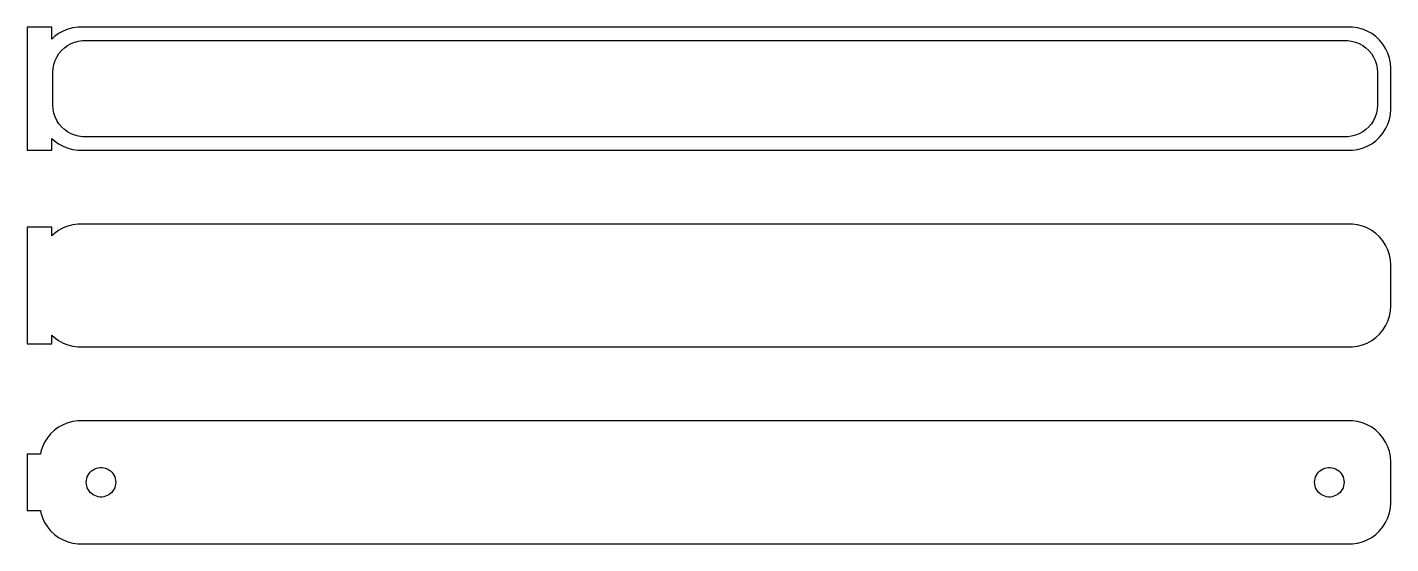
# Model space of a CAD drawing. Header units: metres. Extents: x -84 to 82, y 41 to 103.
import ezdxf

# ---------------------------------------------------------------- set-up
doc = ezdxf.new("R2010")
doc.units = ezdxf.units.M

msp = doc.modelspace()

# ---------------------------------------------------------------- linework, layer by layer
for p, q in [((-81, 103.49), (-84, 103.49)), ((-84, 103.49), (-84, 88.5099)), ((-81, 102.059), (-81, 103.49)), ((-79.0451, 103.255), (-79.6289, 103.024)), ((-78.4369, 103.411), (-79.0451, 103.255)), ((-77.8139, 103.49), (-78.4369, 103.411)), ((77.8139, 103.49), (-77.8139, 103.49)), ((78.4369, 103.411), (77.8139, 103.49)), ((79.0451, 103.255), (78.4369, 103.411)), ((79.6289, 103.024), (79.0451, 103.255)), ((-80.6871, 102.353), (-81, 102.059)), ((-80.1791, 102.722), (-80.6871, 102.353)), ((-79.6289, 103.024), (-80.1791, 102.722)), ((-78.6489, 101.504), (-78.1967, 101.683)), ((-78.1967, 101.683), (-77.7256, 101.804)), ((-77.7256, 101.804), (-77.2432, 101.865)), ((-77.2432, 101.865), (77.2432, 101.865)), ((77.2432, 101.865), (77.7256, 101.804)), ((77.7256, 101.804), (78.1967, 101.683)), ((78.1967, 101.683), (78.6489, 101.504)), ((80.1791, 102.722), (79.6289, 103.024)), ((80.6871, 102.353), (80.1791, 102.722)), ((81.1448, 101.923), (80.6871, 102.353)), ((81.5451, 101.439), (81.1448, 101.923)), ((-80.3936, 99.8656), (-80.133, 100.276)), ((-80.133, 100.276), (-79.823, 100.651)), ((-79.823, 100.651), (-79.4685, 100.984)), ((-79.4685, 100.984), (-79.0751, 101.27)), ((-79.0751, 101.27), (-78.6489, 101.504)), ((78.6489, 101.504), (79.0751, 101.27)), ((79.0751, 101.27), (79.4685, 100.984)), ((79.4685, 100.984), (79.823, 100.651)), ((79.823, 100.651), (80.133, 100.276)), ((80.133, 100.276), (80.3936, 99.8656)), ((81.8815, 100.909), (81.5451, 101.439)), ((82.1489, 100.341), (81.8815, 100.909)), ((82.3429, 99.7434), (82.1489, 100.341)), ((-80.8726, 98), (-80.8421, 98.4854)), ((-80.8421, 98.4854), (-80.751, 98.9631)), ((-80.751, 98.9631), (-80.6007, 99.4256)), ((-80.6007, 99.4256), (-80.3936, 99.8656)), ((80.3936, 99.8656), (80.6007, 99.4256)), ((80.6007, 99.4256), (80.751, 98.9631)), ((80.751, 98.9631), (80.8421, 98.4854)), ((80.8421, 98.4854), (80.8726, 98)), ((82.4606, 99.1267), (82.3429, 99.7434)), ((82.5, 98.5), (82.4606, 99.1267)), ((82.5, 93.5), (82.5, 98.5)), ((-80.8726, 94), (-80.8726, 98)), ((80.8726, 98), (80.8726, 94)), ((-80.8421, 93.5146), (-80.8726, 94)), ((-80.751, 93.0369), (-80.8421, 93.5146)), ((80.8421, 93.5146), (80.751, 93.0369)), ((80.8726, 94), (80.8421, 93.5146)), ((82.4606, 92.8733), (82.5, 93.5)), ((-80.6007, 92.5744), (-80.751, 93.0369)), ((-80.3936, 92.1344), (-80.6007, 92.5744)), ((-80.133, 91.7237), (-80.3936, 92.1344)), ((-79.823, 91.349), (-80.133, 91.7237)), ((80.133, 91.7237), (79.823, 91.349)), ((80.3936, 92.1344), (80.133, 91.7237)), ((80.6007, 92.5744), (80.3936, 92.1344)), ((80.751, 93.0369), (80.6007, 92.5744)), ((81.8815, 91.0912), (82.1489, 91.6594)), ((82.1489, 91.6594), (82.3429, 92.2566)), ((82.3429, 92.2566), (82.4606, 92.8733)), ((-81, 89.9413), (-80.6871, 89.6474)), ((-81, 88.5099), (-81, 89.9413)), ((-79.4685, 91.0161), (-79.823, 91.349)), ((-79.0751, 90.7302), (-79.4685, 91.0161)), ((-78.6489, 90.4959), (-79.0751, 90.7302)), ((-78.1967, 90.3169), (-78.6489, 90.4959)), ((-77.7256, 90.196), (-78.1967, 90.3169)), ((-77.2432, 90.135), (-77.7256, 90.196)), ((77.2432, 90.135), (-77.2432, 90.135)), ((77.7256, 90.196), (77.2432, 90.135)), ((78.1967, 90.3169), (77.7256, 90.196)), ((78.6489, 90.4959), (78.1967, 90.3169)), ((79.0751, 90.7302), (78.6489, 90.4959)), ((79.4685, 91.0161), (79.0751, 90.7302)), ((79.823, 91.349), (79.4685, 91.0161)), ((80.6871, 89.6474), (81.1448, 90.0773)), ((81.1448, 90.0773), (81.5451, 90.5611)), ((81.5451, 90.5611), (81.8815, 91.0912)), ((-84, 88.5099), (-81, 88.5099)), ((-80.6871, 89.6474), (-80.1791, 89.2784)), ((-80.1791, 89.2784), (-79.6289, 88.9759)), ((-79.6289, 88.9759), (-79.0451, 88.7447)), ((-79.0451, 88.7447), (-78.4369, 88.5886)), ((-78.4369, 88.5886), (-77.8139, 88.5099)), ((-77.8139, 88.5099), (77.8139, 88.5099)), ((77.8139, 88.5099), (78.4369, 88.5886)), ((78.4369, 88.5886), (79.0451, 88.7447)), ((79.0451, 88.7447), (79.6289, 88.9759)), ((79.6289, 88.9759), (80.1791, 89.2784)), ((80.1791, 89.2784), (80.6871, 89.6474)), ((-81, 79.1148), (-84, 79.1148)), ((-84, 79.1148), (-84, 64.8852)), ((-81, 78.0587), (-81, 79.1148)), ((-80.6871, 78.3526), (-81, 78.0587)), ((-80.1791, 78.7216), (-80.6871, 78.3526)), ((-79.6289, 79.0241), (-80.1791, 78.7216)), ((-79.0451, 79.2553), (-79.6289, 79.0241)), ((-78.4369, 79.4114), (-79.0451, 79.2553)), ((-77.8139, 79.4901), (-78.4369, 79.4114)), ((77.8139, 79.4901), (-77.8139, 79.4901)), ((78.4369, 79.4114), (77.8139, 79.4901)), ((79.0451, 79.2553), (78.4369, 79.4114)), ((79.6289, 79.0241), (79.0451, 79.2553)), ((80.1791, 78.7216), (79.6289, 79.0241)), ((80.6871, 78.3526), (80.1791, 78.7216)), ((81.1448, 77.9227), (80.6871, 78.3526)), ((81.5451, 77.4389), (81.1448, 77.9227)), ((81.8815, 76.9088), (81.5451, 77.4389)), ((82.1489, 76.3406), (81.8815, 76.9088)), ((82.3429, 75.7434), (82.1489, 76.3406)), ((82.4606, 75.1267), (82.3429, 75.7434)), ((82.5, 74.5), (82.4606, 75.1267)), ((82.5, 69.5), (82.5, 74.5)), ((82.3429, 68.2566), (82.4606, 68.8733)), ((82.4606, 68.8733), (82.5, 69.5)), ((81.5451, 66.5611), (81.8815, 67.0912)), ((81.8815, 67.0912), (82.1489, 67.6594)), ((82.1489, 67.6594), (82.3429, 68.2566)), ((-81, 64.8852), (-81, 65.9413)), ((-81, 65.9413), (-80.6871, 65.6474)), ((-80.6871, 65.6474), (-80.1791, 65.2784)), ((-80.1791, 65.2784), (-79.6289, 64.9759)), ((-79.6289, 64.9759), (-79.0451, 64.7447)), ((79.0451, 64.7447), (79.6289, 64.9759)), ((79.6289, 64.9759), (80.1791, 65.2784)), ((80.1791, 65.2784), (80.6871, 65.6474)), ((80.6871, 65.6474), (81.1448, 66.0773)), ((81.1448, 66.0773), (81.5451, 66.5611)), ((-84, 64.8852), (-81, 64.8852)), ((-79.0451, 64.7447), (-78.4369, 64.5886)), ((-78.4369, 64.5886), (-77.8139, 64.5099)), ((-77.8139, 64.5099), (77.8139, 64.5099)), ((77.8139, 64.5099), (78.4369, 64.5886)), ((78.4369, 64.5886), (79.0451, 64.7447)), ((-79.6289, 55.0241), (-80.1791, 54.7216)), ((-79.0451, 55.2553), (-79.6289, 55.0241)), ((-78.4369, 55.4114), (-79.0451, 55.2553)), ((-77.8139, 55.4901), (-78.4369, 55.4114)), ((77.8139, 55.4901), (-77.8139, 55.4901)), ((78.4369, 55.4114), (77.8139, 55.4901)), ((79.0451, 55.2553), (78.4369, 55.4114)), ((79.6289, 55.0241), (79.0451, 55.2553)), ((80.1791, 54.7216), (79.6289, 55.0241)), ((-81.5451, 53.4389), (-81.8815, 52.9088)), ((-81.1448, 53.9227), (-81.5451, 53.4389)), ((-80.6871, 54.3526), (-81.1448, 53.9227)), ((-80.1791, 54.7216), (-80.6871, 54.3526)), ((80.6871, 54.3526), (80.1791, 54.7216)), ((81.1448, 53.9227), (80.6871, 54.3526)), ((81.5451, 53.4389), (81.1448, 53.9227)), ((81.8815, 52.9088), (81.5451, 53.4389)), ((-82.3429, 51.7434), (-82.4, 51.4442)), ((-82.1489, 52.3406), (-82.3429, 51.7434)), ((-81.8815, 52.9088), (-82.1489, 52.3406)), ((82.1489, 52.3406), (81.8815, 52.9088)), ((82.3429, 51.7434), (82.1489, 52.3406)), ((82.4606, 51.1267), (82.3429, 51.7434)), ((-82.4, 51.4442), (-84, 51.4442)), ((-84, 51.4442), (-84, 44.5558)), ((82.5, 50.5), (82.4606, 51.1267)), ((82.5, 45.5), (82.5, 50.5)), ((-76.7858, 48.2256), (-76.7434, 48.4476)), ((-76.7434, 48.4476), (-76.6736, 48.6626)), ((-76.6736, 48.6626), (-76.5773, 48.8671)), ((-76.5773, 48.8671), (-76.4562, 49.058)), ((-76.4562, 49.058), (-76.3121, 49.2322)), ((-76.3121, 49.2322), (-76.1474, 49.3869)), ((-76.1474, 49.3869), (-75.9645, 49.5198)), ((-75.9645, 49.5198), (-75.7664, 49.6287)), ((-75.7664, 49.6287), (-75.5562, 49.7119)), ((-75.5562, 49.7119), (-75.3373, 49.7681)), ((-75.3373, 49.7681), (-75.113, 49.7964)), ((-75.113, 49.7964), (-74.887, 49.7964)), ((-74.887, 49.7964), (-74.6627, 49.7681)), ((-74.6627, 49.7681), (-74.4438, 49.7119)), ((-74.4438, 49.7119), (-74.2336, 49.6287)), ((-74.2336, 49.6287), (-74.0355, 49.5198)), ((-74.0355, 49.5198), (-73.8526, 49.3869)), ((-73.8526, 49.3869), (-73.6879, 49.2322)), ((-73.6879, 49.2322), (-73.5438, 49.058)), ((-73.5438, 49.058), (-73.4226, 48.8671)), ((-73.4226, 48.8671), (-73.3264, 48.6626)), ((-73.3264, 48.6626), (-73.2565, 48.4476)), ((-73.2565, 48.4476), (-73.2142, 48.2256)), ((73.2142, 48.2256), (73.2565, 48.4476)), ((73.2565, 48.4476), (73.3264, 48.6626)), ((73.3264, 48.6626), (73.4226, 48.8671)), ((73.4226, 48.8671), (73.5438, 49.058)), ((73.5438, 49.058), (73.6879, 49.2322)), ((73.6879, 49.2322), (73.8526, 49.3869)), ((73.8526, 49.3869), (74.0355, 49.5198)), ((74.0355, 49.5198), (74.2336, 49.6287)), ((74.2336, 49.6287), (74.4438, 49.7119)), ((74.4438, 49.7119), (74.6627, 49.7681)), ((74.6627, 49.7681), (74.887, 49.7964)), ((74.887, 49.7964), (75.113, 49.7964)), ((75.113, 49.7964), (75.3373, 49.7681)), ((75.3373, 49.7681), (75.5562, 49.7119)), ((75.5562, 49.7119), (75.7664, 49.6287)), ((75.7664, 49.6287), (75.9645, 49.5198)), ((75.9645, 49.5198), (76.1474, 49.3869)), ((76.1474, 49.3869), (76.3121, 49.2322)), ((76.3121, 49.2322), (76.4562, 49.058)), ((76.4562, 49.058), (76.5773, 48.8671)), ((76.5773, 48.8671), (76.6736, 48.6626)), ((76.6736, 48.6626), (76.7434, 48.4476)), ((76.7434, 48.4476), (76.7858, 48.2256)), ((-76.8, 48), (-76.7858, 48.2256)), ((-76.7858, 47.7744), (-76.8, 48)), ((-76.7434, 47.5524), (-76.7858, 47.7744)), ((-76.6736, 47.3374), (-76.7434, 47.5524)), ((-76.5773, 47.1329), (-76.6736, 47.3374)), ((-76.4562, 46.942), (-76.5773, 47.1329)), ((-76.3121, 46.7678), (-76.4562, 46.942)), ((-76.1474, 46.6131), (-76.3121, 46.7678)), ((-73.6879, 46.7678), (-73.8526, 46.6131)), ((-73.5438, 46.942), (-73.6879, 46.7678)), ((-73.4226, 47.1329), (-73.5438, 46.942)), ((-73.3264, 47.3374), (-73.4226, 47.1329)), ((-73.2565, 47.5524), (-73.3264, 47.3374)), ((-73.2142, 47.7744), (-73.2565, 47.5524)), ((-73.2142, 48.2256), (-73.2, 48)), ((-73.2, 48), (-73.2142, 47.7744)), ((73.2, 48), (73.2142, 48.2256)), ((73.2142, 47.7744), (73.2, 48)), ((73.2565, 47.5524), (73.2142, 47.7744)), ((73.3264, 47.3374), (73.2565, 47.5524)), ((73.4226, 47.1329), (73.3264, 47.3374)), ((73.5438, 46.942), (73.4226, 47.1329)), ((73.6879, 46.7678), (73.5438, 46.942)), ((73.8526, 46.6131), (73.6879, 46.7678)), ((76.3121, 46.7678), (76.1474, 46.6131)), ((76.4562, 46.942), (76.3121, 46.7678)), ((76.5773, 47.1329), (76.4562, 46.942)), ((76.6736, 47.3374), (76.5773, 47.1329)), ((76.7434, 47.5524), (76.6736, 47.3374)), ((76.7858, 47.7744), (76.7434, 47.5524)), ((76.7858, 48.2256), (76.8, 48)), ((76.8, 48), (76.7858, 47.7744)), ((-75.9645, 46.4802), (-76.1474, 46.6131)), ((-75.7664, 46.3713), (-75.9645, 46.4802)), ((-75.5562, 46.2881), (-75.7664, 46.3713)), ((-75.3373, 46.2319), (-75.5562, 46.2881)), ((-75.113, 46.2036), (-75.3373, 46.2319)), ((-74.887, 46.2036), (-75.113, 46.2036)), ((-74.6627, 46.2319), (-74.887, 46.2036)), ((-74.4438, 46.2881), (-74.6627, 46.2319)), ((-74.2336, 46.3713), (-74.4438, 46.2881)), ((-74.0355, 46.4802), (-74.2336, 46.3713)), ((-73.8526, 46.6131), (-74.0355, 46.4802)), ((74.0355, 46.4802), (73.8526, 46.6131)), ((74.2336, 46.3713), (74.0355, 46.4802)), ((74.4438, 46.2881), (74.2336, 46.3713)), ((74.6627, 46.2319), (74.4438, 46.2881)), ((74.887, 46.2036), (74.6627, 46.2319)), ((75.113, 46.2036), (74.887, 46.2036)), ((75.3373, 46.2319), (75.113, 46.2036)), ((75.5562, 46.2881), (75.3373, 46.2319)), ((75.7664, 46.3713), (75.5562, 46.2881)), ((75.9645, 46.4802), (75.7664, 46.3713)), ((76.1474, 46.6131), (75.9645, 46.4802)), ((82.4606, 44.8733), (82.5, 45.5)), ((-84, 44.5558), (-82.4, 44.5558)), ((-82.4, 44.5558), (-82.3429, 44.2566)), ((-82.3429, 44.2566), (-82.1489, 43.6594)), ((-82.1489, 43.6594), (-81.8815, 43.0912)), ((81.8815, 43.0912), (82.1489, 43.6594)), ((82.1489, 43.6594), (82.3429, 44.2566)), ((82.3429, 44.2566), (82.4606, 44.8733)), ((-81.8815, 43.0912), (-81.5451, 42.5611)), ((-81.5451, 42.5611), (-81.1448, 42.0773)), ((-81.1448, 42.0773), (-80.6871, 41.6474)), ((-80.6871, 41.6474), (-80.1791, 41.2784)), ((80.1791, 41.2784), (80.6871, 41.6474)), ((80.6871, 41.6474), (81.1448, 42.0773)), ((81.1448, 42.0773), (81.5451, 42.5611)), ((81.5451, 42.5611), (81.8815, 43.0912)), ((-80.1791, 41.2784), (-79.6289, 40.9759)), ((-79.6289, 40.9759), (-79.0451, 40.7447)), ((-79.0451, 40.7447), (-78.4369, 40.5886)), ((-78.4369, 40.5886), (-77.8139, 40.5099)), ((-77.8139, 40.5099), (77.8139, 40.5099)), ((77.8139, 40.5099), (78.4369, 40.5886)), ((78.4369, 40.5886), (79.0451, 40.7447)), ((79.0451, 40.7447), (79.6289, 40.9759)), ((79.6289, 40.9759), (80.1791, 41.2784))]:
    msp.add_line(p, q)

doc.saveas('drawing.dxf')
